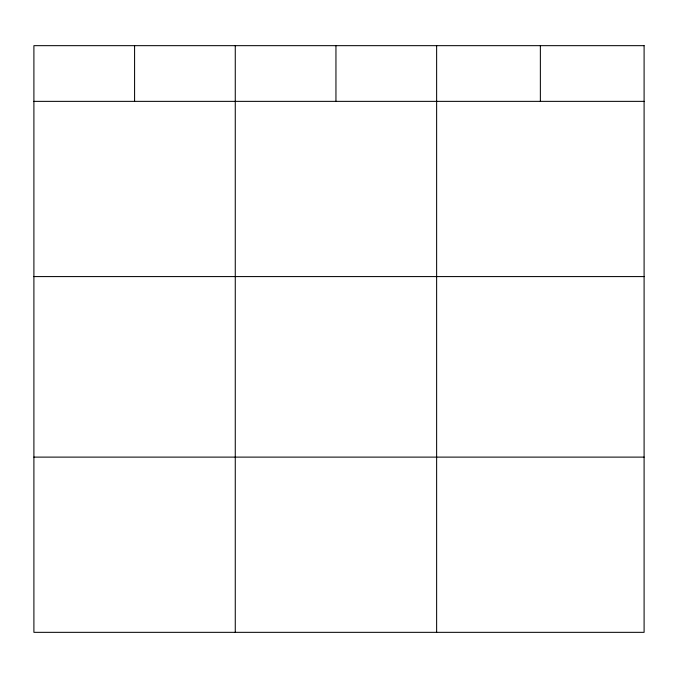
<?xml version="1.0" encoding="UTF-8"?>
<svg xmlns="http://www.w3.org/2000/svg" width="678" height="678" viewBox="0 0 678 678"><rect width="100%" height="100%" fill="white"/><g stroke="black" fill="none" stroke-linecap="round" stroke-linejoin="round"><path stroke-width="1.02" d="M33.9 101.361L644.1 101.361M33.9 276.582L644.1 276.582M33.9 457.116L644.1 457.116M540.366 45.663L540.366 101.361M436.632 45.663L436.632 632.337M335.949 45.663L335.949 101.361M235.266 45.663L235.266 632.337M134.583 45.663L134.583 101.361M644.1 45.663L33.9 45.663L33.9 632.337L644.1 632.337L644.1 45.663"/></g></svg>
